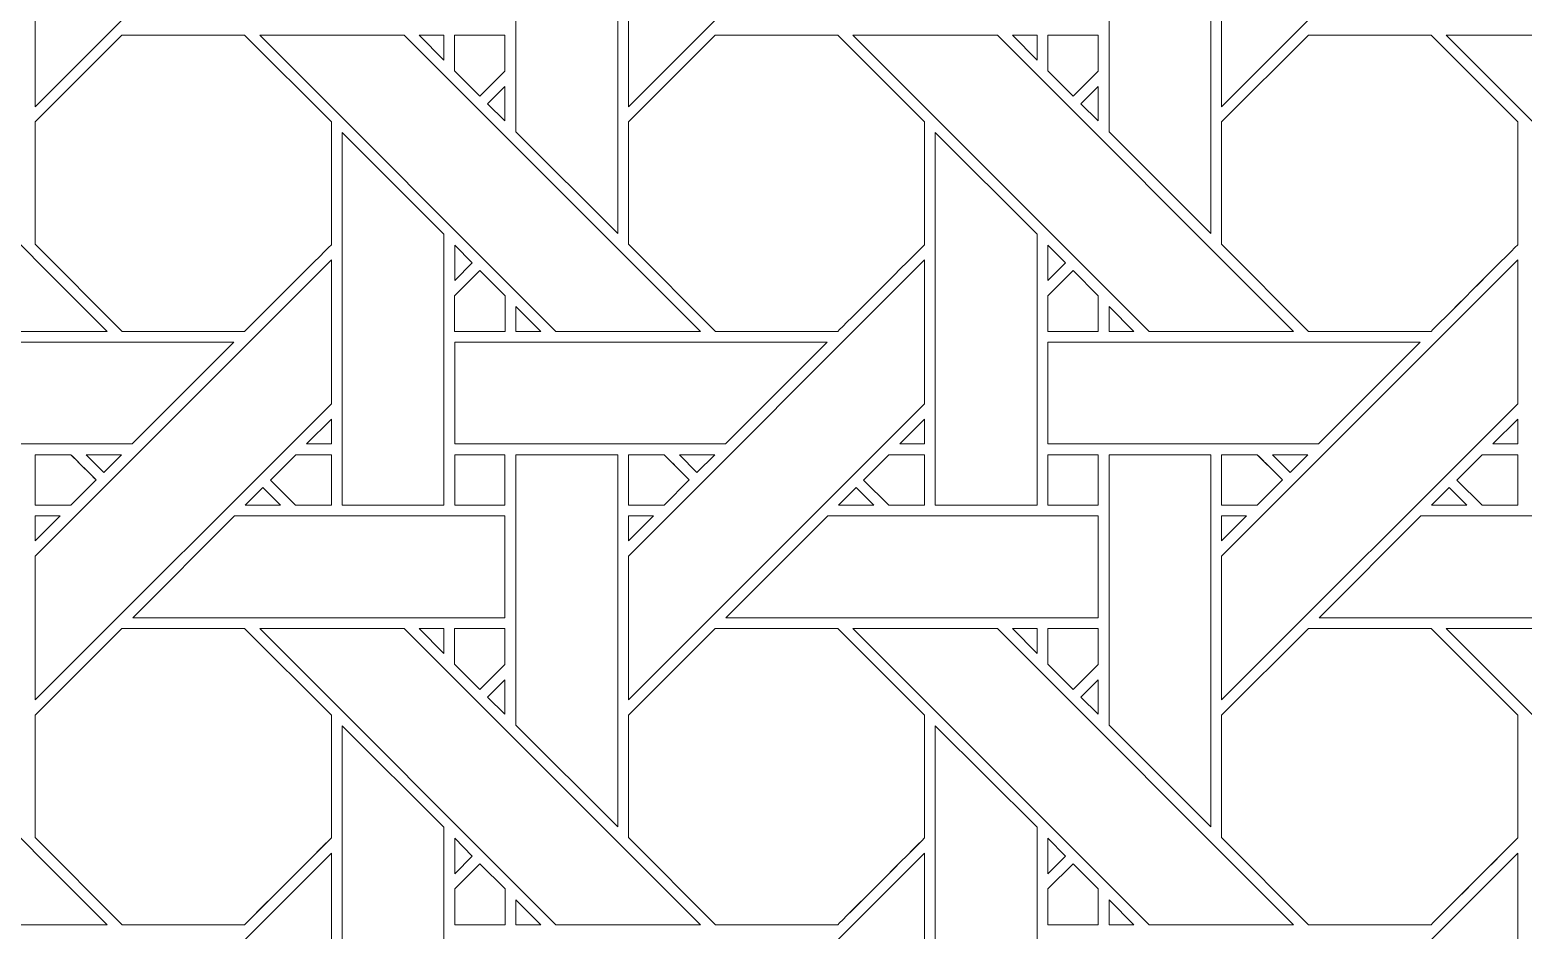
# Model space of a CAD drawing. Header units: inches. Extents: x 3.4 to 21.4, y 4.6 to 13.6.
# Drawn here: x 5.496 to 7.885, y 7.9 to 9.34 of the extents above; entities that cross this region are included whole.
import ezdxf

# ---------------------------------------------------------------- set-up
doc = ezdxf.new("R2010")
doc.units = ezdxf.units.IN
doc.header["$MEASUREMENT"] = 0
doc.layers.add('Design', color=7, linetype='Continuous', lineweight=0)

msp = doc.modelspace()

# ---------------------------------------------------------------- linework, layer by layer
at = {"layer": 'Design'}
for points, knots in [([(3.3829, 13.5948), (3.3829, 13.5948), (3.3829, 4.5948), (3.3829, 4.5948), (3.3829, 4.5948), (21.3829, 4.5948), (21.3829, 4.5948), (21.3829, 4.5948), (21.3829, 13.5948), (21.3829, 13.5948), (21.3829, 13.5948), (3.3829, 13.5948), (3.3829, 13.5948)], [0, 0, 0, 0, 1, 1, 1, 2, 2, 2, 3, 3, 3, 4, 4, 4, 4]), ([(3.8379, 13.1448), (3.8379, 13.1448), (3.8379, 5.0448), (3.8379, 5.0448), (3.8379, 5.0448), (20.9329, 5.0448), (20.9329, 5.0448), (20.9329, 5.0448), (20.9329, 13.1448), (20.9329, 13.1448), (20.9329, 13.1448), (3.8379, 13.1448), (3.8379, 13.1448)], [0, 0, 0, 0, 1, 1, 1, 2, 2, 2, 3, 3, 3, 4, 4, 4, 4]), ([(5.5049, 9.4468), (5.5049, 9.4468), (5.9786, 9.9204), (5.9786, 9.9204), (5.9786, 9.9204), (5.9786, 9.6904), (5.9786, 9.6904), (5.9786, 9.6904), (5.5049, 9.2167), (5.5049, 9.2167), (5.5049, 9.2167), (5.5049, 9.4468), (5.5049, 9.4468)], [0, 0, 0, 0, 1, 1, 1, 2, 2, 2, 3, 3, 3, 4, 4, 4, 4]), ([(6.4537, 9.4468), (6.4537, 9.4468), (6.9273, 9.9204), (6.9273, 9.9204), (6.9273, 9.9204), (6.9273, 9.6904), (6.9273, 9.6904), (6.9273, 9.6904), (6.4537, 9.2167), (6.4537, 9.2167), (6.4537, 9.2167), (6.4537, 9.4468), (6.4537, 9.4468)], [0, 0, 0, 0, 1, 1, 1, 2, 2, 2, 3, 3, 3, 4, 4, 4, 4]), ([(7.8761, 9.6904), (7.8761, 9.6904), (7.4024, 9.2167), (7.4024, 9.2167), (7.4024, 9.2167), (7.4024, 9.4468), (7.4024, 9.4468), (7.4024, 9.4468), (7.8761, 9.9204), (7.8761, 9.9204), (7.8761, 9.9204), (7.8761, 9.6904), (7.8761, 9.6904)], [0, 0, 0, 0, 1, 1, 1, 2, 2, 2, 3, 3, 3, 4, 4, 4, 4]), ([(6.4365, 9.609), (6.4365, 9.609), (6.4365, 9.0138), (6.4365, 9.0138), (6.4365, 9.0138), (6.2736, 9.1768), (6.2736, 9.1768), (6.2736, 9.1768), (6.2736, 9.609), (6.2736, 9.609), (6.2736, 9.609), (6.4365, 9.609), (6.4365, 9.609)], [0, 0, 0, 0, 1, 1, 1, 2, 2, 2, 3, 3, 3, 4, 4, 4, 4]), ([(7.3853, 9.609), (7.3853, 9.609), (7.3853, 9.0138), (7.3853, 9.0138), (7.3853, 9.0138), (7.2223, 9.1768), (7.2223, 9.1768), (7.2223, 9.1768), (7.2223, 9.609), (7.2223, 9.609), (7.2223, 9.609), (7.3853, 9.609), (7.3853, 9.609)], [0, 0, 0, 0, 1, 1, 1, 2, 2, 2, 3, 3, 3, 4, 4, 4, 4]), ([(5.1463, 9.3311), (5.1463, 9.3311), (5.62, 8.8574), (5.62, 8.8574), (5.62, 8.8574), (5.3889, 8.8574), (5.3889, 8.8574), (5.3889, 8.8574), (4.9154, 9.3311), (4.9154, 9.3311), (4.9154, 9.3311), (5.1463, 9.3311), (5.1463, 9.3311)], [0, 0, 0, 0, 1, 1, 1, 2, 2, 2, 3, 3, 3, 4, 4, 4, 4]), ([(5.8398, 8.8575), (5.8398, 8.8575), (5.6441, 8.8575), (5.6441, 8.8575), (5.6441, 8.8575), (5.5048, 8.9967), (5.5048, 8.9967), (5.5048, 8.9967), (5.5048, 9.1924), (5.5048, 9.1924), (5.5048, 9.1924), (5.6436, 9.3311), (5.6436, 9.3311), (5.6436, 9.3311), (5.8398, 9.3311), (5.8398, 9.3311), (5.8398, 9.3311), (5.9785, 9.1924), (5.9785, 9.1924), (5.9785, 9.1924), (5.9785, 8.9961), (5.9785, 8.9961), (5.9607, 8.9782), (5.8488, 8.8665), (5.8398, 8.8575)], [0, 0, 0, 0, 1, 1, 1, 2, 2, 2, 3, 3, 3, 4, 4, 4, 5, 5, 5, 6, 6, 6, 7, 7, 7, 8, 8, 8, 8]), ([(5.5048, 9.1924), (5.5048, 9.1924), (5.6436, 9.3311), (5.6436, 9.3311), (5.6436, 9.3311), (5.8398, 9.3311), (5.8398, 9.3311), (5.8398, 9.3311), (5.9785, 9.1924), (5.9785, 9.1924), (5.9785, 9.1924), (5.9785, 8.9961), (5.9785, 8.9961), (5.9607, 8.9782), (5.8488, 8.8664), (5.8398, 8.8575), (5.8398, 8.8575), (5.6441, 8.8575), (5.6441, 8.8575), (5.6441, 8.8575), (5.5048, 8.9967), (5.5048, 8.9967), (5.5048, 8.9967), (5.5048, 9.1924), (5.5048, 9.1924)], [0, 0, 0, 0, 1, 1, 1, 2, 2, 2, 3, 3, 3, 4, 4, 4, 5, 5, 5, 6, 6, 6, 7, 7, 7, 8, 8, 8, 8]), ([(6.095, 9.3311), (6.095, 9.3311), (6.5687, 8.8574), (6.5687, 8.8574), (6.5687, 8.8574), (6.3376, 8.8574), (6.3376, 8.8574), (6.3376, 8.8574), (5.8641, 9.3311), (5.8641, 9.3311), (5.8641, 9.3311), (6.095, 9.3311), (6.095, 9.3311)], [0, 0, 0, 0, 1, 1, 1, 2, 2, 2, 3, 3, 3, 4, 4, 4, 4]), ([(6.1586, 9.3311), (6.1586, 9.3311), (6.1586, 9.2913), (6.1586, 9.2913), (6.1586, 9.2913), (6.1192, 9.3311), (6.1192, 9.3311), (6.1192, 9.3311), (6.1586, 9.3311), (6.1586, 9.3311)], [0, 0, 0, 0, 1, 1, 1, 2, 2, 2, 3, 3, 3, 3]), ([(6.256, 9.3311), (6.256, 9.3311), (6.256, 9.2735), (6.256, 9.2735), (6.256, 9.2735), (6.216, 9.2336), (6.216, 9.2336), (6.216, 9.2336), (6.1757, 9.2739), (6.1757, 9.2739), (6.1757, 9.2739), (6.1757, 9.3311), (6.1757, 9.3311), (6.1757, 9.3311), (6.256, 9.3311), (6.256, 9.3311)], [0, 0, 0, 0, 1, 1, 1, 2, 2, 2, 3, 3, 3, 4, 4, 4, 5, 5, 5, 5]), ([(6.2161, 9.2335), (6.2161, 9.2335), (6.1757, 9.2739), (6.1757, 9.2739), (6.1757, 9.2739), (6.1757, 9.3311), (6.1757, 9.3311), (6.1757, 9.3311), (6.256, 9.3311), (6.256, 9.3311), (6.256, 9.3311), (6.256, 9.2735), (6.256, 9.2735), (6.256, 9.2735), (6.2161, 9.2335), (6.2161, 9.2335)], [0, 0, 0, 0, 1, 1, 1, 2, 2, 2, 3, 3, 3, 4, 4, 4, 5, 5, 5, 5]), ([(6.5923, 9.3311), (6.5923, 9.3311), (6.7885, 9.3311), (6.7885, 9.3311), (6.7885, 9.3311), (6.9273, 9.1924), (6.9273, 9.1924), (6.9273, 9.1924), (6.9273, 8.9961), (6.9273, 8.9961), (6.9095, 8.9782), (6.7976, 8.8665), (6.7886, 8.8575), (6.7886, 8.8575), (6.5929, 8.8575), (6.5929, 8.8575), (6.5929, 8.8575), (6.4536, 8.9967), (6.4536, 8.9967), (6.4536, 8.9967), (6.4536, 9.1924), (6.4536, 9.1924), (6.4536, 9.1924), (6.5923, 9.3311), (6.5923, 9.3311)], [0, 0, 0, 0, 1, 1, 1, 2, 2, 2, 3, 3, 3, 4, 4, 4, 5, 5, 5, 6, 6, 6, 7, 7, 7, 8, 8, 8, 8]), ([(6.4536, 9.1924), (6.4536, 9.1924), (6.5923, 9.3311), (6.5923, 9.3311), (6.5923, 9.3311), (6.7885, 9.3311), (6.7885, 9.3311), (6.7885, 9.3311), (6.9273, 9.1924), (6.9273, 9.1924), (6.9273, 9.1924), (6.9273, 8.9961), (6.9273, 8.9961), (6.9095, 8.9782), (6.7976, 8.8665), (6.7886, 8.8575), (6.7886, 8.8575), (6.5929, 8.8575), (6.5929, 8.8575), (6.5929, 8.8575), (6.4536, 8.9967), (6.4536, 8.9967), (6.4536, 8.9967), (6.4536, 9.1924), (6.4536, 9.1924)], [0, 0, 0, 0, 1, 1, 1, 2, 2, 2, 3, 3, 3, 4, 4, 4, 5, 5, 5, 6, 6, 6, 7, 7, 7, 8, 8, 8, 8]), ([(7.0438, 9.3311), (7.0438, 9.3311), (7.5174, 8.8574), (7.5174, 8.8574), (7.5174, 8.8574), (7.2864, 8.8574), (7.2864, 8.8574), (7.2864, 8.8574), (6.8128, 9.3311), (6.8128, 9.3311), (6.8128, 9.3311), (7.0438, 9.3311), (7.0438, 9.3311)], [0, 0, 0, 0, 1, 1, 1, 2, 2, 2, 3, 3, 3, 4, 4, 4, 4]), ([(7.1073, 9.3311), (7.1073, 9.3311), (7.1073, 9.2912), (7.1073, 9.2912), (7.1073, 9.2912), (7.0679, 9.3311), (7.0679, 9.3311), (7.0679, 9.3311), (7.1073, 9.3311), (7.1073, 9.3311)], [0, 0, 0, 0, 1, 1, 1, 2, 2, 2, 3, 3, 3, 3]), ([(7.1245, 9.2739), (7.1245, 9.2739), (7.1245, 9.3311), (7.1245, 9.3311), (7.1245, 9.3311), (7.2047, 9.3311), (7.2047, 9.3311), (7.2047, 9.3311), (7.2047, 9.2735), (7.2047, 9.2735), (7.2047, 9.2735), (7.1648, 9.2335), (7.1648, 9.2335), (7.1648, 9.2335), (7.1245, 9.2739), (7.1245, 9.2739)], [0, 0, 0, 0, 1, 1, 1, 2, 2, 2, 3, 3, 3, 4, 4, 4, 5, 5, 5, 5]), ([(7.1648, 9.2335), (7.1648, 9.2335), (7.1245, 9.2739), (7.1245, 9.2739), (7.1245, 9.2739), (7.1245, 9.3311), (7.1245, 9.3311), (7.1245, 9.3311), (7.2047, 9.3311), (7.2047, 9.3311), (7.2047, 9.3311), (7.2047, 9.2735), (7.2047, 9.2735), (7.2047, 9.2735), (7.1648, 9.2335), (7.1648, 9.2335)], [0, 0, 0, 0, 1, 1, 1, 2, 2, 2, 3, 3, 3, 4, 4, 4, 5, 5, 5, 5]), ([(7.5411, 9.3311), (7.5411, 9.3311), (7.7373, 9.3311), (7.7373, 9.3311), (7.7373, 9.3311), (7.876, 9.1924), (7.876, 9.1924), (7.876, 9.1924), (7.876, 8.9961), (7.876, 8.9961), (7.8582, 8.9782), (7.7463, 8.8665), (7.7373, 8.8575), (7.7373, 8.8575), (7.5416, 8.8575), (7.5416, 8.8575), (7.5416, 8.8575), (7.4023, 8.9967), (7.4023, 8.9967), (7.4023, 8.9967), (7.4023, 9.1924), (7.4023, 9.1924), (7.4023, 9.1924), (7.5411, 9.3311), (7.5411, 9.3311)], [0, 0, 0, 0, 1, 1, 1, 2, 2, 2, 3, 3, 3, 4, 4, 4, 5, 5, 5, 6, 6, 6, 7, 7, 7, 8, 8, 8, 8]), ([(7.876, 9.1924), (7.876, 9.1924), (7.876, 8.9961), (7.876, 8.9961), (7.8583, 8.9783), (7.7463, 8.8665), (7.7373, 8.8575), (7.7373, 8.8575), (7.5416, 8.8575), (7.5416, 8.8575), (7.5416, 8.8575), (7.4023, 8.9967), (7.4023, 8.9967), (7.4023, 8.9967), (7.4023, 9.1924), (7.4023, 9.1924), (7.4023, 9.1924), (7.5411, 9.3311), (7.5411, 9.3311), (7.5411, 9.3311), (7.7373, 9.3311), (7.7373, 9.3311), (7.7373, 9.3311), (7.876, 9.1924), (7.876, 9.1924)], [0, 0, 0, 0, 1, 1, 1, 2, 2, 2, 3, 3, 3, 4, 4, 4, 5, 5, 5, 6, 6, 6, 7, 7, 7, 8, 8, 8, 8]), ([(7.7616, 9.3311), (7.7616, 9.3311), (7.9925, 9.3311), (7.9925, 9.3311), (7.9925, 9.3311), (8.4661, 8.8574), (8.4661, 8.8574), (8.4661, 8.8574), (8.2351, 8.8574), (8.2351, 8.8574), (8.2351, 8.8574), (7.7616, 9.3311), (7.7616, 9.3311)], [0, 0, 0, 0, 1, 1, 1, 2, 2, 2, 3, 3, 3, 4, 4, 4, 4]), ([(6.2561, 9.2492), (6.2561, 9.2492), (6.2561, 9.1941), (6.2561, 9.1941), (6.2561, 9.1941), (6.2283, 9.2215), (6.2283, 9.2215), (6.2283, 9.2215), (6.2561, 9.2492), (6.2561, 9.2492)], [0, 0, 0, 0, 1, 1, 1, 2, 2, 2, 3, 3, 3, 3]), ([(7.2048, 9.2492), (7.2048, 9.2492), (7.2048, 9.1941), (7.2048, 9.1941), (7.2048, 9.1941), (7.177, 9.2215), (7.177, 9.2215), (7.177, 9.2215), (7.2048, 9.2492), (7.2048, 9.2492)], [0, 0, 0, 0, 1, 1, 1, 2, 2, 2, 3, 3, 3, 3]), ([(6.1585, 9.0131), (6.1585, 9.0131), (6.1585, 8.5794), (6.1585, 8.5794), (6.1585, 8.5794), (5.9957, 8.5794), (5.9957, 8.5794), (5.9957, 8.5794), (5.9957, 9.1753), (5.9957, 9.1753), (5.9957, 9.1753), (6.1585, 9.0131), (6.1585, 9.0131)], [0, 0, 0, 0, 1, 1, 1, 2, 2, 2, 3, 3, 3, 4, 4, 4, 4]), ([(7.1072, 9.0131), (7.1072, 9.0131), (7.1072, 8.5794), (7.1072, 8.5794), (7.1072, 8.5794), (6.9445, 8.5794), (6.9445, 8.5794), (6.9445, 8.5794), (6.9445, 9.1753), (6.9445, 9.1753), (6.9445, 9.1753), (7.1072, 9.0131), (7.1072, 9.0131)], [0, 0, 0, 0, 1, 1, 1, 2, 2, 2, 3, 3, 3, 4, 4, 4, 4]), ([(6.1758, 8.9389), (6.1758, 8.9389), (6.1758, 8.9956), (6.1758, 8.9956), (6.1758, 8.9956), (6.204, 8.9671), (6.204, 8.9671), (6.204, 8.9671), (6.1758, 8.9389), (6.1758, 8.9389)], [0, 0, 0, 0, 1, 1, 1, 2, 2, 2, 3, 3, 3, 3]), ([(7.1246, 8.9389), (7.1246, 8.9389), (7.1246, 8.9956), (7.1246, 8.9956), (7.1246, 8.9956), (7.1527, 8.9671), (7.1527, 8.9671), (7.1527, 8.9671), (7.1246, 8.9389), (7.1246, 8.9389)], [0, 0, 0, 0, 1, 1, 1, 2, 2, 2, 3, 3, 3, 3]), ([(5.5049, 8.4981), (5.5049, 8.4981), (5.9786, 8.9717), (5.9786, 8.9717), (5.9786, 8.9717), (5.9786, 8.7417), (5.9786, 8.7417), (5.9786, 8.7417), (5.5049, 8.268), (5.5049, 8.268), (5.5049, 8.268), (5.5049, 8.4981), (5.5049, 8.4981)], [0, 0, 0, 0, 1, 1, 1, 2, 2, 2, 3, 3, 3, 4, 4, 4, 4]), ([(6.4537, 8.4981), (6.4537, 8.4981), (6.9273, 8.9717), (6.9273, 8.9717), (6.9273, 8.9717), (6.9273, 8.7417), (6.9273, 8.7417), (6.9273, 8.7417), (6.4537, 8.268), (6.4537, 8.268), (6.4537, 8.268), (6.4537, 8.4981), (6.4537, 8.4981)], [0, 0, 0, 0, 1, 1, 1, 2, 2, 2, 3, 3, 3, 4, 4, 4, 4]), ([(7.4024, 8.4981), (7.4024, 8.4981), (7.8761, 8.9717), (7.8761, 8.9717), (7.8761, 8.9717), (7.8761, 8.7417), (7.8761, 8.7417), (7.8761, 8.7417), (7.4024, 8.268), (7.4024, 8.268), (7.4024, 8.268), (7.4024, 8.4981), (7.4024, 8.4981)], [0, 0, 0, 0, 1, 1, 1, 2, 2, 2, 3, 3, 3, 4, 4, 4, 4]), ([(6.2564, 8.8572), (6.2564, 8.8572), (6.1757, 8.8572), (6.1757, 8.8572), (6.1757, 8.8572), (6.1757, 8.9145), (6.1757, 8.9145), (6.1757, 8.9145), (6.216, 8.9548), (6.216, 8.9548), (6.216, 8.9548), (6.2564, 8.9145), (6.2564, 8.9145), (6.2564, 8.9145), (6.2564, 8.8572), (6.2564, 8.8572)], [0, 0, 0, 0, 1, 1, 1, 2, 2, 2, 3, 3, 3, 4, 4, 4, 5, 5, 5, 5]), ([(6.2162, 8.9548), (6.2162, 8.9548), (6.2564, 8.9145), (6.2564, 8.9145), (6.2564, 8.9145), (6.2564, 8.8572), (6.2564, 8.8572), (6.2564, 8.8572), (6.1757, 8.8572), (6.1757, 8.8572), (6.1757, 8.8572), (6.1757, 8.9145), (6.1757, 8.9145), (6.1757, 8.9145), (6.2162, 8.9548), (6.2162, 8.9548)], [0, 0, 0, 0, 1, 1, 1, 2, 2, 2, 3, 3, 3, 4, 4, 4, 5, 5, 5, 5]), ([(7.1245, 8.8572), (7.1245, 8.8572), (7.1245, 8.9145), (7.1245, 8.9145), (7.1245, 8.9145), (7.1648, 8.9548), (7.1648, 8.9548), (7.1648, 8.9548), (7.2051, 8.9145), (7.2051, 8.9145), (7.2051, 8.9145), (7.2051, 8.8572), (7.2051, 8.8572), (7.2051, 8.8572), (7.1245, 8.8572), (7.1245, 8.8572)], [0, 0, 0, 0, 1, 1, 1, 2, 2, 2, 3, 3, 3, 4, 4, 4, 5, 5, 5, 5]), ([(7.1648, 8.9548), (7.1648, 8.9548), (7.2051, 8.9145), (7.2051, 8.9145), (7.2051, 8.9145), (7.2051, 8.8572), (7.2051, 8.8572), (7.2051, 8.8572), (7.1245, 8.8572), (7.1245, 8.8572), (7.1245, 8.8572), (7.1245, 8.9145), (7.1245, 8.9145), (7.1245, 8.9145), (7.1648, 8.9548), (7.1648, 8.9548)], [0, 0, 0, 0, 1, 1, 1, 2, 2, 2, 3, 3, 3, 4, 4, 4, 5, 5, 5, 5]), ([(6.2737, 8.8574), (6.2737, 8.8574), (6.2737, 8.8972), (6.2737, 8.8972), (6.2737, 8.8972), (6.3134, 8.8574), (6.3134, 8.8574), (6.3134, 8.8574), (6.2737, 8.8574), (6.2737, 8.8574)], [0, 0, 0, 0, 1, 1, 1, 2, 2, 2, 3, 3, 3, 3]), ([(7.2622, 8.8574), (7.2622, 8.8574), (7.2225, 8.8574), (7.2225, 8.8574), (7.2225, 8.8574), (7.2225, 8.8972), (7.2225, 8.8972), (7.2225, 8.8972), (7.2622, 8.8574), (7.2622, 8.8574)], [0, 0, 0, 0, 1, 1, 1, 2, 2, 2, 3, 3, 3, 3]), ([(5.2271, 8.6775), (5.2271, 8.6775), (5.2271, 8.8402), (5.2271, 8.8402), (5.2271, 8.8402), (5.8228, 8.8402), (5.8228, 8.8402), (5.8228, 8.8402), (5.6601, 8.6775), (5.6601, 8.6775), (5.6601, 8.6775), (5.2271, 8.6775), (5.2271, 8.6775)], [0, 0, 0, 0, 1, 1, 1, 2, 2, 2, 3, 3, 3, 4, 4, 4, 4]), ([(6.1758, 8.6775), (6.1758, 8.6775), (6.1758, 8.8402), (6.1758, 8.8402), (6.1758, 8.8402), (6.7715, 8.8402), (6.7715, 8.8402), (6.7715, 8.8402), (6.6088, 8.6775), (6.6088, 8.6775), (6.6088, 8.6775), (6.1758, 8.6775), (6.1758, 8.6775)], [0, 0, 0, 0, 1, 1, 1, 2, 2, 2, 3, 3, 3, 4, 4, 4, 4]), ([(7.1246, 8.6775), (7.1246, 8.6775), (7.1246, 8.8402), (7.1246, 8.8402), (7.1246, 8.8402), (7.7202, 8.8402), (7.7202, 8.8402), (7.7202, 8.8402), (7.5575, 8.6775), (7.5575, 8.6775), (7.5575, 8.6775), (7.1246, 8.6775), (7.1246, 8.6775)], [0, 0, 0, 0, 1, 1, 1, 2, 2, 2, 3, 3, 3, 4, 4, 4, 4]), ([(5.9389, 8.6775), (5.9389, 8.6775), (5.9786, 8.7173), (5.9786, 8.7173), (5.9786, 8.7173), (5.9786, 8.6775), (5.9786, 8.6775), (5.9786, 8.6775), (5.9389, 8.6775), (5.9389, 8.6775)], [0, 0, 0, 0, 1, 1, 1, 2, 2, 2, 3, 3, 3, 3]), ([(6.8876, 8.6775), (6.8876, 8.6775), (6.9273, 8.7173), (6.9273, 8.7173), (6.9273, 8.7173), (6.9273, 8.6775), (6.9273, 8.6775), (6.9273, 8.6775), (6.8876, 8.6775), (6.8876, 8.6775)], [0, 0, 0, 0, 1, 1, 1, 2, 2, 2, 3, 3, 3, 3]), ([(7.8363, 8.6775), (7.8363, 8.6775), (7.8761, 8.7173), (7.8761, 8.7173), (7.8761, 8.7173), (7.8761, 8.6775), (7.8761, 8.6775), (7.8761, 8.6775), (7.8363, 8.6775), (7.8363, 8.6775)], [0, 0, 0, 0, 1, 1, 1, 2, 2, 2, 3, 3, 3, 3]), ([(5.5049, 8.5794), (5.5049, 8.5794), (5.5049, 8.6602), (5.5049, 8.6602), (5.5049, 8.6602), (5.5619, 8.6602), (5.5619, 8.6602), (5.5671, 8.6551), (5.5978, 8.6243), (5.6022, 8.6199), (5.6022, 8.6199), (5.5619, 8.5794), (5.5619, 8.5794), (5.5619, 8.5794), (5.5049, 8.5794), (5.5049, 8.5794)], [0, 0, 0, 0, 1, 1, 1, 2, 2, 2, 3, 3, 3, 4, 4, 4, 5, 5, 5, 5]), ([(5.5872, 8.635), (5.5872, 8.635), (5.6024, 8.6199), (5.6024, 8.6199), (5.6024, 8.6199), (5.5619, 8.5794), (5.5619, 8.5794), (5.5619, 8.5794), (5.5049, 8.5794), (5.5049, 8.5794), (5.5049, 8.5794), (5.5049, 8.6602), (5.5049, 8.6602), (5.5049, 8.6602), (5.5619, 8.6602), (5.5619, 8.6602), (5.5674, 8.6548), (5.5777, 8.6445), (5.5872, 8.635)], [0, 0, 0, 0, 1, 1, 1, 2, 2, 2, 3, 3, 3, 4, 4, 4, 5, 5, 5, 6, 6, 6, 6]), ([(5.5864, 8.6602), (5.5864, 8.6602), (5.6428, 8.6602), (5.6428, 8.6602), (5.6428, 8.6602), (5.6146, 8.632), (5.6146, 8.632), (5.6146, 8.632), (5.5864, 8.6602), (5.5864, 8.6602)], [0, 0, 0, 0, 1, 1, 1, 2, 2, 2, 3, 3, 3, 3]), ([(5.9214, 8.5794), (5.9214, 8.5794), (5.8811, 8.6198), (5.8811, 8.6198), (5.8811, 8.6198), (5.9215, 8.6602), (5.9215, 8.6602), (5.9215, 8.6602), (5.9786, 8.6602), (5.9786, 8.6602), (5.9786, 8.6602), (5.9786, 8.5794), (5.9786, 8.5794), (5.9786, 8.5794), (5.9214, 8.5794), (5.9214, 8.5794)], [0, 0, 0, 0, 1, 1, 1, 2, 2, 2, 3, 3, 3, 4, 4, 4, 5, 5, 5, 5]), ([(5.8811, 8.6198), (5.8811, 8.6198), (5.9215, 8.6602), (5.9215, 8.6602), (5.9215, 8.6602), (5.9786, 8.6602), (5.9786, 8.6602), (5.9786, 8.6602), (5.9786, 8.5794), (5.9786, 8.5794), (5.9786, 8.5794), (5.9214, 8.5794), (5.9214, 8.5794), (5.9214, 8.5794), (5.8811, 8.6198), (5.8811, 8.6198)], [0, 0, 0, 0, 1, 1, 1, 2, 2, 2, 3, 3, 3, 4, 4, 4, 5, 5, 5, 5]), ([(6.1758, 8.5794), (6.1758, 8.5794), (6.1758, 8.6602), (6.1758, 8.6602), (6.1758, 8.6602), (6.256, 8.6602), (6.256, 8.6602), (6.256, 8.6602), (6.256, 8.5794), (6.256, 8.5794), (6.256, 8.5794), (6.1758, 8.5794), (6.1758, 8.5794)], [0, 0, 0, 0, 1, 1, 1, 2, 2, 2, 3, 3, 3, 4, 4, 4, 4]), ([(6.1758, 8.6602), (6.1758, 8.6602), (6.256, 8.6602), (6.256, 8.6602), (6.256, 8.6602), (6.256, 8.5794), (6.256, 8.5794), (6.256, 8.5794), (6.1758, 8.5794), (6.1758, 8.5794), (6.1758, 8.5794), (6.1758, 8.6602), (6.1758, 8.6602)], [0, 0, 0, 0, 1, 1, 1, 2, 2, 2, 3, 3, 3, 4, 4, 4, 4]), ([(6.4365, 8.6602), (6.4365, 8.6602), (6.4365, 8.0651), (6.4365, 8.0651), (6.4365, 8.0651), (6.2736, 8.228), (6.2736, 8.228), (6.2736, 8.228), (6.2736, 8.6602), (6.2736, 8.6602), (6.2736, 8.6602), (6.4365, 8.6602), (6.4365, 8.6602)], [0, 0, 0, 0, 1, 1, 1, 2, 2, 2, 3, 3, 3, 4, 4, 4, 4]), ([(6.5107, 8.6602), (6.5158, 8.6551), (6.5466, 8.6243), (6.551, 8.6199), (6.551, 8.6199), (6.5106, 8.5794), (6.5106, 8.5794), (6.5106, 8.5794), (6.4536, 8.5794), (6.4536, 8.5794), (6.4536, 8.5794), (6.4536, 8.6602), (6.4536, 8.6602), (6.4536, 8.6602), (6.5107, 8.6602), (6.5107, 8.6602)], [0, 0, 0, 0, 1, 1, 1, 2, 2, 2, 3, 3, 3, 4, 4, 4, 5, 5, 5, 5]), ([(6.5364, 8.6346), (6.5364, 8.6346), (6.551, 8.6199), (6.551, 8.6199), (6.551, 8.6199), (6.5106, 8.5794), (6.5106, 8.5794), (6.5106, 8.5794), (6.4536, 8.5794), (6.4536, 8.5794), (6.4536, 8.5794), (6.4536, 8.6602), (6.4536, 8.6602), (6.4536, 8.6602), (6.5107, 8.6602), (6.5107, 8.6602), (6.5163, 8.6547), (6.5268, 8.6442), (6.5364, 8.6346)], [0, 0, 0, 0, 1, 1, 1, 2, 2, 2, 3, 3, 3, 4, 4, 4, 5, 5, 5, 6, 6, 6, 6]), ([(6.5351, 8.6602), (6.5351, 8.6602), (6.5916, 8.6602), (6.5916, 8.6602), (6.5916, 8.6602), (6.5633, 8.632), (6.5633, 8.632), (6.5633, 8.632), (6.5351, 8.6602), (6.5351, 8.6602)], [0, 0, 0, 0, 1, 1, 1, 2, 2, 2, 3, 3, 3, 3]), ([(6.8702, 8.5794), (6.8702, 8.5794), (6.8298, 8.6198), (6.8298, 8.6198), (6.8298, 8.6198), (6.8702, 8.6602), (6.8702, 8.6602), (6.8702, 8.6602), (6.9273, 8.6602), (6.9273, 8.6602), (6.9273, 8.6602), (6.9273, 8.5794), (6.9273, 8.5794), (6.9273, 8.5794), (6.8702, 8.5794), (6.8702, 8.5794)], [0, 0, 0, 0, 1, 1, 1, 2, 2, 2, 3, 3, 3, 4, 4, 4, 5, 5, 5, 5]), ([(6.8298, 8.6198), (6.8298, 8.6198), (6.8702, 8.6602), (6.8702, 8.6602), (6.8702, 8.6602), (6.9273, 8.6602), (6.9273, 8.6602), (6.9273, 8.6602), (6.9273, 8.5794), (6.9273, 8.5794), (6.9273, 8.5794), (6.8702, 8.5794), (6.8702, 8.5794), (6.8702, 8.5794), (6.8298, 8.6198), (6.8298, 8.6198)], [0, 0, 0, 0, 1, 1, 1, 2, 2, 2, 3, 3, 3, 4, 4, 4, 5, 5, 5, 5]), ([(7.1245, 8.5794), (7.1245, 8.5794), (7.1245, 8.6602), (7.1245, 8.6602), (7.1245, 8.6602), (7.2047, 8.6602), (7.2047, 8.6602), (7.2047, 8.6602), (7.2047, 8.5794), (7.2047, 8.5794), (7.2047, 8.5794), (7.1245, 8.5794), (7.1245, 8.5794)], [0, 0, 0, 0, 1, 1, 1, 2, 2, 2, 3, 3, 3, 4, 4, 4, 4]), ([(7.2047, 8.6602), (7.2047, 8.6602), (7.2047, 8.5794), (7.2047, 8.5794), (7.2047, 8.5794), (7.1245, 8.5794), (7.1245, 8.5794), (7.1245, 8.5794), (7.1245, 8.6602), (7.1245, 8.6602), (7.1245, 8.6602), (7.2047, 8.6602), (7.2047, 8.6602)], [0, 0, 0, 0, 1, 1, 1, 2, 2, 2, 3, 3, 3, 4, 4, 4, 4]), ([(7.3853, 8.6602), (7.3853, 8.6602), (7.3853, 8.0651), (7.3853, 8.0651), (7.3853, 8.0651), (7.2223, 8.228), (7.2223, 8.228), (7.2223, 8.228), (7.2223, 8.6602), (7.2223, 8.6602), (7.2223, 8.6602), (7.3853, 8.6602), (7.3853, 8.6602)], [0, 0, 0, 0, 1, 1, 1, 2, 2, 2, 3, 3, 3, 4, 4, 4, 4]), ([(7.4594, 8.6602), (7.4646, 8.6551), (7.4953, 8.6243), (7.4998, 8.6199), (7.4998, 8.6199), (7.4593, 8.5794), (7.4593, 8.5794), (7.4593, 8.5794), (7.4023, 8.5794), (7.4023, 8.5794), (7.4023, 8.5794), (7.4023, 8.6602), (7.4023, 8.6602), (7.4023, 8.6602), (7.4594, 8.6602), (7.4594, 8.6602)], [0, 0, 0, 0, 1, 1, 1, 2, 2, 2, 3, 3, 3, 4, 4, 4, 5, 5, 5, 5]), ([(7.4023, 8.6602), (7.4023, 8.6602), (7.4594, 8.6602), (7.4594, 8.6602), (7.4649, 8.6548), (7.4998, 8.6199), (7.4998, 8.6199), (7.4998, 8.6199), (7.4593, 8.5794), (7.4593, 8.5794), (7.4593, 8.5794), (7.4023, 8.5794), (7.4023, 8.5794), (7.4023, 8.5794), (7.4023, 8.6602), (7.4023, 8.6602)], [0, 0, 0, 0, 1, 1, 1, 2, 2, 2, 3, 3, 3, 4, 4, 4, 5, 5, 5, 5]), ([(7.5403, 8.6602), (7.5403, 8.6602), (7.512, 8.632), (7.512, 8.632), (7.512, 8.632), (7.4838, 8.6602), (7.4838, 8.6602), (7.4838, 8.6602), (7.5403, 8.6602), (7.5403, 8.6602)], [0, 0, 0, 0, 1, 1, 1, 2, 2, 2, 3, 3, 3, 3]), ([(7.876, 8.6602), (7.876, 8.6602), (7.876, 8.5794), (7.876, 8.5794), (7.876, 8.5794), (7.8189, 8.5794), (7.8189, 8.5794), (7.8189, 8.5794), (7.7786, 8.6198), (7.7786, 8.6198), (7.7786, 8.6198), (7.819, 8.6602), (7.819, 8.6602), (7.819, 8.6602), (7.876, 8.6602), (7.876, 8.6602)], [0, 0, 0, 0, 1, 1, 1, 2, 2, 2, 3, 3, 3, 4, 4, 4, 5, 5, 5, 5]), ([(7.7786, 8.6198), (7.7786, 8.6198), (7.819, 8.6602), (7.819, 8.6602), (7.819, 8.6602), (7.876, 8.6602), (7.876, 8.6602), (7.876, 8.6602), (7.876, 8.5794), (7.876, 8.5794), (7.876, 8.5794), (7.8189, 8.5794), (7.8189, 8.5794), (7.8189, 8.5794), (7.7786, 8.6198), (7.7786, 8.6198)], [0, 0, 0, 0, 1, 1, 1, 2, 2, 2, 3, 3, 3, 4, 4, 4, 5, 5, 5, 5]), ([(5.8973, 8.5794), (5.8973, 8.5794), (5.8408, 8.5794), (5.8408, 8.5794), (5.8408, 8.5794), (5.869, 8.6077), (5.869, 8.6077), (5.869, 8.6077), (5.8973, 8.5794), (5.8973, 8.5794)], [0, 0, 0, 0, 1, 1, 1, 2, 2, 2, 3, 3, 3, 3]), ([(6.846, 8.5794), (6.846, 8.5794), (6.7895, 8.5794), (6.7895, 8.5794), (6.7895, 8.5794), (6.8178, 8.6077), (6.8178, 8.6077), (6.8178, 8.6077), (6.846, 8.5794), (6.846, 8.5794)], [0, 0, 0, 0, 1, 1, 1, 2, 2, 2, 3, 3, 3, 3]), ([(7.7947, 8.5794), (7.7947, 8.5794), (7.7382, 8.5794), (7.7382, 8.5794), (7.7382, 8.5794), (7.7665, 8.6077), (7.7665, 8.6077), (7.7665, 8.6077), (7.7947, 8.5794), (7.7947, 8.5794)], [0, 0, 0, 0, 1, 1, 1, 2, 2, 2, 3, 3, 3, 3]), ([(5.5448, 8.5623), (5.5448, 8.5623), (5.5049, 8.5225), (5.5049, 8.5225), (5.5049, 8.5225), (5.5049, 8.5623), (5.5049, 8.5623), (5.5049, 8.5623), (5.5448, 8.5623), (5.5448, 8.5623)], [0, 0, 0, 0, 1, 1, 1, 2, 2, 2, 3, 3, 3, 3]), ([(5.8236, 8.5623), (5.8236, 8.5623), (6.2561, 8.5623), (6.2561, 8.5623), (6.2561, 8.5623), (6.2561, 8.3995), (6.2561, 8.3995), (6.2561, 8.3995), (5.6608, 8.3995), (5.6608, 8.3995), (5.6608, 8.3995), (5.8236, 8.5623), (5.8236, 8.5623)], [0, 0, 0, 0, 1, 1, 1, 2, 2, 2, 3, 3, 3, 4, 4, 4, 4]), ([(6.4935, 8.5623), (6.4935, 8.5623), (6.4537, 8.5225), (6.4537, 8.5225), (6.4537, 8.5225), (6.4537, 8.5623), (6.4537, 8.5623), (6.4537, 8.5623), (6.4935, 8.5623), (6.4935, 8.5623)], [0, 0, 0, 0, 1, 1, 1, 2, 2, 2, 3, 3, 3, 3]), ([(6.6095, 8.3995), (6.6095, 8.3995), (6.7724, 8.5623), (6.7724, 8.5623), (6.7724, 8.5623), (7.2048, 8.5623), (7.2048, 8.5623), (7.2048, 8.5623), (7.2048, 8.3995), (7.2048, 8.3995), (7.2048, 8.3995), (6.6095, 8.3995), (6.6095, 8.3995)], [0, 0, 0, 0, 1, 1, 1, 2, 2, 2, 3, 3, 3, 4, 4, 4, 4]), ([(7.4422, 8.5623), (7.4422, 8.5623), (7.4024, 8.5225), (7.4024, 8.5225), (7.4024, 8.5225), (7.4024, 8.5623), (7.4024, 8.5623), (7.4024, 8.5623), (7.4422, 8.5623), (7.4422, 8.5623)], [0, 0, 0, 0, 1, 1, 1, 2, 2, 2, 3, 3, 3, 3]), ([(7.5582, 8.3995), (7.5582, 8.3995), (7.7211, 8.5623), (7.7211, 8.5623), (7.7211, 8.5623), (8.1535, 8.5623), (8.1535, 8.5623), (8.1535, 8.5623), (8.1535, 8.3995), (8.1535, 8.3995), (8.1535, 8.3995), (7.5582, 8.3995), (7.5582, 8.3995)], [0, 0, 0, 0, 1, 1, 1, 2, 2, 2, 3, 3, 3, 4, 4, 4, 4]), ([(5.1463, 8.3824), (5.1463, 8.3824), (5.62, 7.9087), (5.62, 7.9087), (5.62, 7.9087), (5.3889, 7.9087), (5.3889, 7.9087), (5.3889, 7.9087), (4.9154, 8.3824), (4.9154, 8.3824), (4.9154, 8.3824), (5.1463, 8.3824), (5.1463, 8.3824)], [0, 0, 0, 0, 1, 1, 1, 2, 2, 2, 3, 3, 3, 4, 4, 4, 4]), ([(5.8398, 7.9087), (5.8398, 7.9087), (5.6441, 7.9087), (5.6441, 7.9087), (5.6441, 7.9087), (5.5049, 8.048), (5.5049, 8.048), (5.5049, 8.048), (5.5049, 8.2436), (5.5049, 8.2436), (5.5049, 8.2436), (5.6436, 8.3823), (5.6436, 8.3823), (5.6436, 8.3823), (5.8398, 8.3823), (5.8398, 8.3823), (5.8398, 8.3823), (5.9785, 8.2436), (5.9785, 8.2436), (5.9785, 8.2436), (5.9785, 8.0474), (5.9785, 8.0474), (5.9607, 8.0295), (5.8488, 7.9177), (5.8398, 7.9087)], [0, 0, 0, 0, 1, 1, 1, 2, 2, 2, 3, 3, 3, 4, 4, 4, 5, 5, 5, 6, 6, 6, 7, 7, 7, 8, 8, 8, 8]), ([(5.5049, 8.2436), (5.5049, 8.2436), (5.6436, 8.3823), (5.6436, 8.3823), (5.6436, 8.3823), (5.8398, 8.3823), (5.8398, 8.3823), (5.8398, 8.3823), (5.9785, 8.2436), (5.9785, 8.2436), (5.9785, 8.2436), (5.9785, 8.0474), (5.9785, 8.0474), (5.9606, 8.0294), (5.8487, 7.9176), (5.8398, 7.9087), (5.8398, 7.9087), (5.6441, 7.9087), (5.6441, 7.9087), (5.6441, 7.9087), (5.5049, 8.048), (5.5049, 8.048), (5.5049, 8.048), (5.5049, 8.2436), (5.5049, 8.2436)], [0, 0, 0, 0, 1, 1, 1, 2, 2, 2, 3, 3, 3, 4, 4, 4, 5, 5, 5, 6, 6, 6, 7, 7, 7, 8, 8, 8, 8]), ([(6.095, 8.3824), (6.095, 8.3824), (6.5687, 7.9087), (6.5687, 7.9087), (6.5687, 7.9087), (6.3376, 7.9087), (6.3376, 7.9087), (6.3376, 7.9087), (5.8641, 8.3824), (5.8641, 8.3824), (5.8641, 8.3824), (6.095, 8.3824), (6.095, 8.3824)], [0, 0, 0, 0, 1, 1, 1, 2, 2, 2, 3, 3, 3, 4, 4, 4, 4]), ([(6.1586, 8.3824), (6.1586, 8.3824), (6.1586, 8.3425), (6.1586, 8.3425), (6.1586, 8.3425), (6.1192, 8.3824), (6.1192, 8.3824), (6.1192, 8.3824), (6.1586, 8.3824), (6.1586, 8.3824)], [0, 0, 0, 0, 1, 1, 1, 2, 2, 2, 3, 3, 3, 3]), ([(6.256, 8.3824), (6.256, 8.3824), (6.256, 8.3248), (6.256, 8.3248), (6.256, 8.3248), (6.2161, 8.2848), (6.2161, 8.2848), (6.2161, 8.2848), (6.1757, 8.3252), (6.1757, 8.3252), (6.1757, 8.3252), (6.1757, 8.3824), (6.1757, 8.3824), (6.1757, 8.3824), (6.256, 8.3824), (6.256, 8.3824)], [0, 0, 0, 0, 1, 1, 1, 2, 2, 2, 3, 3, 3, 4, 4, 4, 5, 5, 5, 5]), ([(6.2161, 8.2848), (6.2161, 8.2848), (6.1757, 8.3252), (6.1757, 8.3252), (6.1757, 8.3252), (6.1757, 8.3824), (6.1757, 8.3824), (6.1757, 8.3824), (6.256, 8.3824), (6.256, 8.3824), (6.256, 8.3824), (6.256, 8.3248), (6.256, 8.3248), (6.256, 8.3248), (6.2161, 8.2848), (6.2161, 8.2848)], [0, 0, 0, 0, 1, 1, 1, 2, 2, 2, 3, 3, 3, 4, 4, 4, 5, 5, 5, 5]), ([(6.5923, 8.3823), (6.5923, 8.3823), (6.7885, 8.3823), (6.7885, 8.3823), (6.7885, 8.3823), (6.9273, 8.2436), (6.9273, 8.2436), (6.9273, 8.2436), (6.9273, 8.0474), (6.9273, 8.0474), (6.9095, 8.0295), (6.7976, 7.9177), (6.7886, 7.9087), (6.7886, 7.9087), (6.5929, 7.9087), (6.5929, 7.9087), (6.5929, 7.9087), (6.4536, 8.048), (6.4536, 8.048), (6.4536, 8.048), (6.4536, 8.2436), (6.4536, 8.2436), (6.4536, 8.2436), (6.5923, 8.3823), (6.5923, 8.3823)], [0, 0, 0, 0, 1, 1, 1, 2, 2, 2, 3, 3, 3, 4, 4, 4, 5, 5, 5, 6, 6, 6, 7, 7, 7, 8, 8, 8, 8]), ([(6.4536, 8.2436), (6.4536, 8.2436), (6.5923, 8.3823), (6.5923, 8.3823), (6.5923, 8.3823), (6.7885, 8.3823), (6.7885, 8.3823), (6.7885, 8.3823), (6.9273, 8.2436), (6.9273, 8.2436), (6.9273, 8.2436), (6.9273, 8.0474), (6.9273, 8.0474), (6.9092, 8.0292), (6.7974, 7.9175), (6.7886, 7.9087), (6.7886, 7.9087), (6.5929, 7.9087), (6.5929, 7.9087), (6.5929, 7.9087), (6.4536, 8.048), (6.4536, 8.048), (6.4536, 8.048), (6.4536, 8.2436), (6.4536, 8.2436)], [0, 0, 0, 0, 1, 1, 1, 2, 2, 2, 3, 3, 3, 4, 4, 4, 5, 5, 5, 6, 6, 6, 7, 7, 7, 8, 8, 8, 8]), ([(6.8128, 8.3824), (6.8128, 8.3824), (7.0438, 8.3824), (7.0438, 8.3824), (7.0438, 8.3824), (7.5174, 7.9087), (7.5174, 7.9087), (7.5174, 7.9087), (7.2864, 7.9087), (7.2864, 7.9087), (7.2864, 7.9087), (6.8128, 8.3824), (6.8128, 8.3824)], [0, 0, 0, 0, 1, 1, 1, 2, 2, 2, 3, 3, 3, 4, 4, 4, 4]), ([(7.1073, 8.3824), (7.1073, 8.3824), (7.1073, 8.3425), (7.1073, 8.3425), (7.1073, 8.3425), (7.0679, 8.3824), (7.0679, 8.3824), (7.0679, 8.3824), (7.1073, 8.3824), (7.1073, 8.3824)], [0, 0, 0, 0, 1, 1, 1, 2, 2, 2, 3, 3, 3, 3]), ([(7.1245, 8.3252), (7.1245, 8.3252), (7.1245, 8.3824), (7.1245, 8.3824), (7.1245, 8.3824), (7.2047, 8.3824), (7.2047, 8.3824), (7.2047, 8.3824), (7.2047, 8.3248), (7.2047, 8.3248), (7.2047, 8.3248), (7.1648, 8.2848), (7.1648, 8.2848), (7.1648, 8.2848), (7.1245, 8.3252), (7.1245, 8.3252)], [0, 0, 0, 0, 1, 1, 1, 2, 2, 2, 3, 3, 3, 4, 4, 4, 5, 5, 5, 5]), ([(7.1648, 8.2848), (7.1648, 8.2848), (7.1245, 8.3252), (7.1245, 8.3252), (7.1245, 8.3252), (7.1245, 8.3824), (7.1245, 8.3824), (7.1245, 8.3824), (7.2047, 8.3824), (7.2047, 8.3824), (7.2047, 8.3824), (7.2047, 8.3248), (7.2047, 8.3248), (7.2047, 8.3248), (7.1648, 8.2848), (7.1648, 8.2848)], [0, 0, 0, 0, 1, 1, 1, 2, 2, 2, 3, 3, 3, 4, 4, 4, 5, 5, 5, 5]), ([(7.5411, 8.3823), (7.5411, 8.3823), (7.7373, 8.3823), (7.7373, 8.3823), (7.7373, 8.3823), (7.876, 8.2436), (7.876, 8.2436), (7.876, 8.2436), (7.876, 8.0474), (7.876, 8.0474), (7.8582, 8.0295), (7.7463, 7.9177), (7.7373, 7.9087), (7.7373, 7.9087), (7.5416, 7.9087), (7.5416, 7.9087), (7.5416, 7.9087), (7.4023, 8.048), (7.4023, 8.048), (7.4023, 8.048), (7.4023, 8.2436), (7.4023, 8.2436), (7.4023, 8.2436), (7.5411, 8.3823), (7.5411, 8.3823)], [0, 0, 0, 0, 1, 1, 1, 2, 2, 2, 3, 3, 3, 4, 4, 4, 5, 5, 5, 6, 6, 6, 7, 7, 7, 8, 8, 8, 8]), ([(7.4023, 8.048), (7.4023, 8.048), (7.4023, 8.2436), (7.4023, 8.2436), (7.4023, 8.2436), (7.5411, 8.3823), (7.5411, 8.3823), (7.5411, 8.3823), (7.7373, 8.3823), (7.7373, 8.3823), (7.7373, 8.3823), (7.876, 8.2436), (7.876, 8.2436), (7.876, 8.2436), (7.876, 8.0474), (7.876, 8.0474), (7.8587, 8.0299), (7.7467, 7.9181), (7.7373, 7.9087), (7.7373, 7.9087), (7.5416, 7.9087), (7.5416, 7.9087), (7.5416, 7.9087), (7.4023, 8.048), (7.4023, 8.048)], [0, 0, 0, 0, 1, 1, 1, 2, 2, 2, 3, 3, 3, 4, 4, 4, 5, 5, 5, 6, 6, 6, 7, 7, 7, 8, 8, 8, 8]), ([(7.7616, 8.3824), (7.7616, 8.3824), (7.9925, 8.3824), (7.9925, 8.3824), (7.9925, 8.3824), (8.4661, 7.9087), (8.4661, 7.9087), (8.4661, 7.9087), (8.2351, 7.9087), (8.2351, 7.9087), (8.2351, 7.9087), (7.7616, 8.3824), (7.7616, 8.3824)], [0, 0, 0, 0, 1, 1, 1, 2, 2, 2, 3, 3, 3, 4, 4, 4, 4]), ([(6.2561, 8.3005), (6.2561, 8.3005), (6.2561, 8.2454), (6.2561, 8.2454), (6.2561, 8.2454), (6.2283, 8.2727), (6.2283, 8.2727), (6.2283, 8.2727), (6.2561, 8.3005), (6.2561, 8.3005)], [0, 0, 0, 0, 1, 1, 1, 2, 2, 2, 3, 3, 3, 3]), ([(7.2048, 8.3005), (7.2048, 8.3005), (7.2048, 8.2454), (7.2048, 8.2454), (7.2048, 8.2454), (7.177, 8.2727), (7.177, 8.2727), (7.177, 8.2727), (7.2048, 8.3005), (7.2048, 8.3005)], [0, 0, 0, 0, 1, 1, 1, 2, 2, 2, 3, 3, 3, 3]), ([(6.1585, 8.0644), (6.1585, 8.0644), (6.1585, 7.6307), (6.1585, 7.6307), (6.1585, 7.6307), (5.9957, 7.6307), (5.9957, 7.6307), (5.9957, 7.6307), (5.9957, 8.2265), (5.9957, 8.2265), (5.9957, 8.2265), (6.1585, 8.0644), (6.1585, 8.0644)], [0, 0, 0, 0, 1, 1, 1, 2, 2, 2, 3, 3, 3, 4, 4, 4, 4]), ([(7.1072, 8.0644), (7.1072, 8.0644), (7.1072, 7.6307), (7.1072, 7.6307), (7.1072, 7.6307), (6.9445, 7.6307), (6.9445, 7.6307), (6.9445, 7.6307), (6.9445, 8.2265), (6.9445, 8.2265), (6.9445, 8.2265), (7.1072, 8.0644), (7.1072, 8.0644)], [0, 0, 0, 0, 1, 1, 1, 2, 2, 2, 3, 3, 3, 4, 4, 4, 4]), ([(6.1758, 7.9901), (6.1758, 7.9901), (6.1758, 8.0469), (6.1758, 8.0469), (6.1758, 8.0469), (6.204, 8.0183), (6.204, 8.0183), (6.204, 8.0183), (6.1758, 7.9901), (6.1758, 7.9901)], [0, 0, 0, 0, 1, 1, 1, 2, 2, 2, 3, 3, 3, 3]), ([(7.1246, 7.9901), (7.1246, 7.9901), (7.1246, 8.0469), (7.1246, 8.0469), (7.1246, 8.0469), (7.1527, 8.0183), (7.1527, 8.0183), (7.1527, 8.0183), (7.1246, 7.9901), (7.1246, 7.9901)], [0, 0, 0, 0, 1, 1, 1, 2, 2, 2, 3, 3, 3, 3]), ([(5.5049, 7.5494), (5.5049, 7.5494), (5.9786, 8.023), (5.9786, 8.023), (5.9786, 8.023), (5.9786, 7.7929), (5.9786, 7.7929), (5.9786, 7.7929), (5.5049, 7.3193), (5.5049, 7.3193), (5.5049, 7.3193), (5.5049, 7.5494), (5.5049, 7.5494)], [0, 0, 0, 0, 1, 1, 1, 2, 2, 2, 3, 3, 3, 4, 4, 4, 4]), ([(6.1758, 7.9085), (6.1758, 7.9085), (6.1758, 7.9658), (6.1758, 7.9658), (6.1758, 7.9658), (6.2161, 8.0061), (6.2161, 8.0061), (6.2161, 8.0061), (6.2564, 7.9658), (6.2564, 7.9658), (6.2564, 7.9658), (6.2564, 7.9085), (6.2564, 7.9085), (6.2564, 7.9085), (6.1758, 7.9085), (6.1758, 7.9085)], [0, 0, 0, 0, 1, 1, 1, 2, 2, 2, 3, 3, 3, 4, 4, 4, 5, 5, 5, 5]), ([(6.2161, 8.0061), (6.2161, 8.0061), (6.2564, 7.9658), (6.2564, 7.9658), (6.2564, 7.9658), (6.2564, 7.9085), (6.2564, 7.9085), (6.2564, 7.9085), (6.1758, 7.9085), (6.1758, 7.9085), (6.1758, 7.9085), (6.1758, 7.9658), (6.1758, 7.9658), (6.1758, 7.9658), (6.2161, 8.0061), (6.2161, 8.0061)], [0, 0, 0, 0, 1, 1, 1, 2, 2, 2, 3, 3, 3, 4, 4, 4, 5, 5, 5, 5]), ([(6.4537, 7.5494), (6.4537, 7.5494), (6.9273, 8.023), (6.9273, 8.023), (6.9273, 8.023), (6.9273, 7.7929), (6.9273, 7.7929), (6.9273, 7.7929), (6.4537, 7.3193), (6.4537, 7.3193), (6.4537, 7.3193), (6.4537, 7.5494), (6.4537, 7.5494)], [0, 0, 0, 0, 1, 1, 1, 2, 2, 2, 3, 3, 3, 4, 4, 4, 4]), ([(7.1245, 7.9085), (7.1245, 7.9085), (7.1245, 7.9658), (7.1245, 7.9658), (7.1245, 7.9658), (7.1648, 8.0061), (7.1648, 8.0061), (7.1648, 8.0061), (7.2051, 7.9658), (7.2051, 7.9658), (7.2051, 7.9658), (7.2051, 7.9085), (7.2051, 7.9085), (7.2051, 7.9085), (7.1245, 7.9085), (7.1245, 7.9085)], [0, 0, 0, 0, 1, 1, 1, 2, 2, 2, 3, 3, 3, 4, 4, 4, 5, 5, 5, 5]), ([(7.1648, 8.0061), (7.1648, 8.0061), (7.2051, 7.9658), (7.2051, 7.9658), (7.2051, 7.9658), (7.2051, 7.9085), (7.2051, 7.9085), (7.2051, 7.9085), (7.1245, 7.9085), (7.1245, 7.9085), (7.1245, 7.9085), (7.1245, 7.9658), (7.1245, 7.9658), (7.1245, 7.9658), (7.1648, 8.0061), (7.1648, 8.0061)], [0, 0, 0, 0, 1, 1, 1, 2, 2, 2, 3, 3, 3, 4, 4, 4, 5, 5, 5, 5]), ([(7.4024, 7.5494), (7.4024, 7.5494), (7.8761, 8.023), (7.8761, 8.023), (7.8761, 8.023), (7.8761, 7.7929), (7.8761, 7.7929), (7.8761, 7.7929), (7.4024, 7.3193), (7.4024, 7.3193), (7.4024, 7.3193), (7.4024, 7.5494), (7.4024, 7.5494)], [0, 0, 0, 0, 1, 1, 1, 2, 2, 2, 3, 3, 3, 4, 4, 4, 4]), ([(6.3134, 7.9087), (6.3134, 7.9087), (6.2737, 7.9087), (6.2737, 7.9087), (6.2737, 7.9087), (6.2737, 7.9485), (6.2737, 7.9485), (6.2737, 7.9485), (6.3134, 7.9087), (6.3134, 7.9087)], [0, 0, 0, 0, 1, 1, 1, 2, 2, 2, 3, 3, 3, 3]), ([(7.2622, 7.9087), (7.2622, 7.9087), (7.2225, 7.9087), (7.2225, 7.9087), (7.2225, 7.9087), (7.2225, 7.9485), (7.2225, 7.9485), (7.2225, 7.9485), (7.2622, 7.9087), (7.2622, 7.9087)], [0, 0, 0, 0, 1, 1, 1, 2, 2, 2, 3, 3, 3, 3])]:
    msp.add_open_spline(points, degree=3, knots=knots, dxfattribs=at)

doc.saveas('drawing.dxf')
